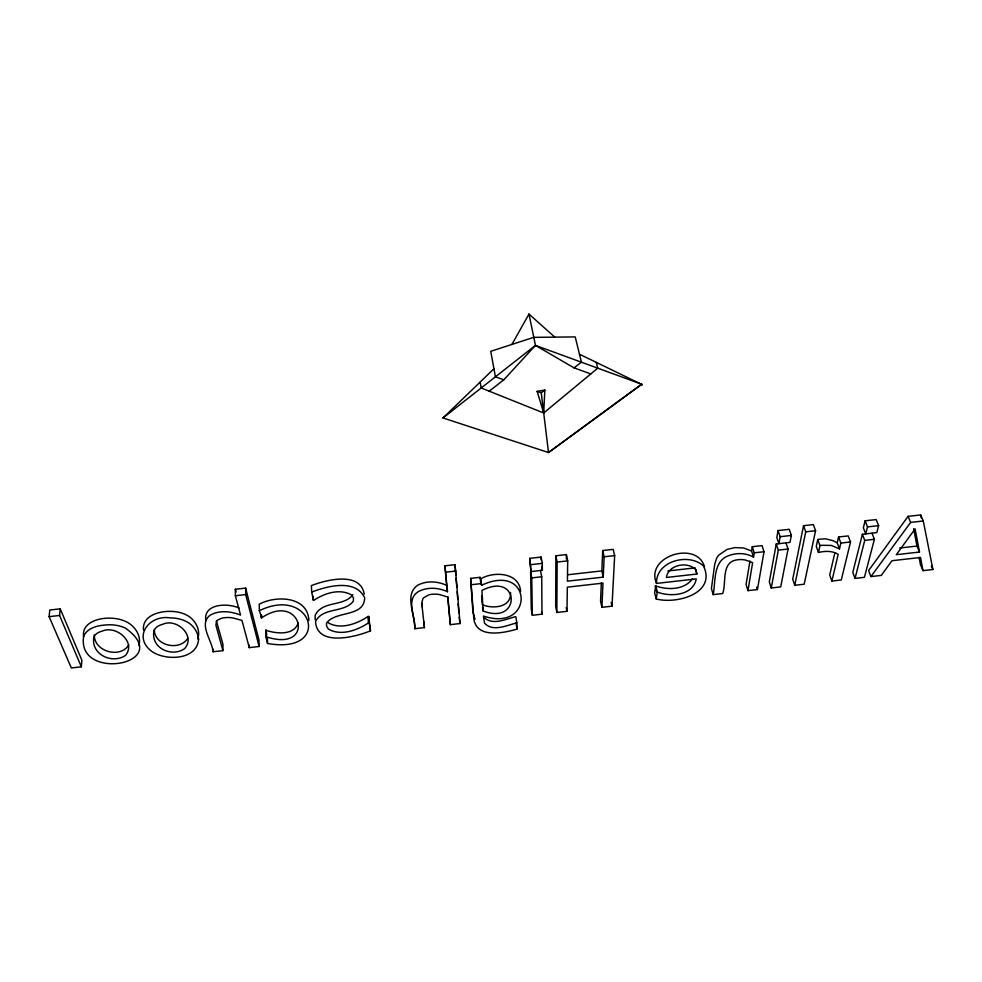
<?xml version="1.0" encoding="UTF-8"?>
<svg xmlns="http://www.w3.org/2000/svg" width="982" height="982" viewBox="0 0 982 982"><rect width="100%" height="100%" fill="white"/><g stroke="black" fill="none" stroke-linecap="round" stroke-linejoin="round"><path stroke-width="1.47" d="M222.914 650.636L215.917 625.227L216.421 621.508L217.55 620.108L221.736 618.206A17.406 10.765 -0.5 0 1 233.262 618.022L241.977 620.403L249.256 647.629L259.101 646.5L258.99 640.092L245.623 588.108L235.349 589.249L235.373 595.755L240.541 615.063C230.966 611.27 219.403 609.908 210.123 615.223C198.082 624.429 212.456 640.792 213.033 651.766L222.914 650.636L222.939 644.204L216.457 621.152M555.886 555.775L555.665 606.275L556.868 612.473L566.982 611.32L567.326 587.162L602.985 583.124L601.917 607.33L612.007 606.176L614.658 555.603L613.185 549.368L602.702 550.534L601.843 570.898L603.243 577.121L567.412 581.172L567.694 560.869L566.393 554.597L555.886 555.775L557.138 562.06L556.868 612.473M213.033 651.766L213.057 649.188M566.344 558.954L566.393 554.597M315.112 619.617L315.185 615.297C322.022 600.505 343.896 606.802 352.845 594.81M601.328 582.964L600.554 601.156L601.917 607.33M603.243 577.121L604.139 556.782L602.702 550.534M596.246 362.309L597.743 368.164L543.709 412.992L537.142 391.376L544.838 390.075L543.709 412.992L481.192 387.976L480.161 382.047M81.334 666.815L81.887 660.285L60.233 608.84L49.8 610.006L49.1 616.647L71.342 667.956L81.334 666.815L59.571 615.468L60.233 608.84M692.617 578.68C684.54 589.973 667.772 590.256 655.78 585.959L654.626 592.784L656.185 598.922C676.205 604.458 716.664 593.619 703.505 566C688.996 552.387 655.804 560.906 656.504 583.418L696.287 578.901C693.034 595.693 670.473 597.154 657.351 592.109L656.185 598.922M510.53 592.465C511.647 607.748 492.571 609.098 482.199 604.691M747.965 590.636L752.629 562.637L745.669 560.121A16.964 10.385 -16.5 0 0 735.088 560.219C721.205 563.778 726.52 583.639 722.678 593.533L713.19 594.613C715.829 581.614 712.772 560.845 729.025 555.542C736.979 552.608 746.111 552.915 753.538 557.15L754.262 552.829L752.286 546.704L762.007 545.611L764.021 551.737L757.417 589.556L747.965 590.636L746.074 584.56L749.953 560.943M753.538 557.15L751.586 551.025L752.286 546.704M778.063 530.562L776.799 537.498L778.873 543.623L780.15 536.688L778.063 530.562L789.221 529.31L791.357 535.436L790.007 542.371L776.259 544.003L769.311 581.909L771.287 587.972L780.727 586.892L788.055 549.024L785.968 542.911M771.287 587.972L778.321 550.116L776.259 544.003M803.546 525.701L792.707 579.245L794.757 585.297L804.184 584.216L815.576 530.722L813.354 524.609L803.546 525.701L805.743 531.814L794.757 585.297M818.46 552.461L816.275 546.385L817.748 539.548L819.454 539.204L825.383 538.799L832.896 540.652L837.204 542.801L839.475 548.864L831.288 545.427L821.676 545.28L819.958 545.624L818.46 552.461C824.99 550.939 832.306 550.62 838.186 554.339L831.889 581.049L841.279 579.981L850.535 541.978L848.202 535.914L838.554 536.994L837.204 542.801M834.896 552.731L829.704 575.022L831.889 581.049M839.475 548.864L840.85 543.071L838.554 536.994M865.105 520.816L863.35 527.788L865.743 533.852L867.511 526.892L865.105 520.816L876.177 519.576L878.632 525.64L876.803 532.6L862.356 534.318L852.793 572.396L855.052 578.398L864.43 577.33L874.397 539.29L871.991 533.238M855.052 578.398L864.737 540.382L862.356 534.318M138.867 645.555C141.789 635.784 134.559 625.473 125.794 621.52A24.66 14.902 2.7 0 0 110.058 618.181C98.986 617.715 81.383 622.527 83.605 636.766M197.726 638.865C201.089 629.425 194.632 618.758 185.966 614.744A24.366 14.976 1.2 0 0 170.561 611.381C159.305 610.976 141.997 615.763 143.47 630.002M298.258 622.981C293.667 635.906 276.04 633.648 265.717 630.248L265.852 636.667L267.558 643.468C332.775 655.068 312.644 584.572 259.358 610.718L261.728 617.764C302.21 590.464 316.486 653.631 265.852 636.667M128.814 644.928C120.393 658.738 94.297 651.888 94.223 634.924M187.808 638.226C179.804 651.373 154.419 646.009 154.284 629.425M511.917 344.437L528.979 314.044L554.781 337.133M908.08 516.36L868.579 570.591L870.899 576.594L881.308 575.403L891.938 560.722L920.527 557.481L922.982 570.64L932.9 569.511L923.276 520.976L920.662 514.949L908.08 516.36L910.645 522.399L870.899 576.594M489.22 391.192L503.852 379.776L535.46 345.394L528.979 314.044M579.466 354.207L641.676 384.392L548.521 452.53L442.992 417.951L493.934 368.753M442.992 417.951L535.46 345.394L641.627 384.208L548.521 452.53L541.242 392.812L544.838 390.075M535.46 345.394L574.004 367.845L581.418 362.198L575.231 336.924L533.729 337.354L490.742 351.31L495.407 376.818L503.852 379.776M364.236 594.135C360.431 571.131 326.159 579.834 311.38 585.603L311.699 592.048L313.356 600.223L314.166 600.137C324.76 593.03 340.067 588.23 351.814 595.092L353.495 598.222L353.324 601.205C344.314 613.21 322.415 606.901 315.517 621.692C317.247 647.101 355.815 636.888 370.484 630.861L368.692 616.451L367.955 616.536C356.834 623.951 340.337 630.088 327.878 622.588M370.484 630.861L369.22 622.797L368.483 622.883C357.301 630.297 340.766 636.446 328.246 628.971L326.503 625.792L326.564 623.079C335.378 610.436 364.396 617.617 364.653 597.694C355.361 578.619 327.509 586.058 311.699 592.048M483.574 616.868C491.724 626.05 505.914 619.102 515.795 616.61L516.851 622.833C506.933 625.325 492.706 632.285 484.519 623.116L483.439 616.033C534.809 633.28 533.128 561.274 481.646 585.223L480.689 578.914C493.664 570.984 519.417 572.273 520.607 591.459M516.851 622.833L517.035 629.081C503.385 633.157 475.595 638.963 473.766 617.825L470.636 578.373L480.002 577.33L480.689 578.914M899.647 548.005L916.967 546.041L919.496 552.044L896.333 554.67L915.101 528.881L919.496 552.044M696.876 574.028L666.397 577.477C668.214 564.589 688.075 560.869 695.943 569.941L696.876 574.028L695.133 567.878L667.809 570.972M447.62 596.59L450.345 624.65L460.03 623.545L455.022 564.687L444.932 565.816L447.473 591.704C438.316 587.506 427.096 586.757 418.111 591.765C405.492 599.879 415.472 617.322 414.711 628.726L424.433 627.608L421.744 603.414M529.703 558.353L530.98 571.499L529.703 558.353L541.107 557.076L542.297 563.373L542.346 570.223L530.624 571.634L531.25 609.061L532.367 615.272L541.99 614.18L541.708 576.79L540.517 570.517M49.1 616.647L59.571 615.468M235.373 595.755L245.684 594.601L259.101 646.5M445.767 572.175L455.893 571.033M805.743 531.814L815.576 530.722M530.869 564.65L542.297 563.373M780.15 536.688L791.357 535.436M867.511 526.892L878.632 525.64M557.138 562.06L567.694 560.869M604.139 556.782L614.658 555.603M910.645 522.399L923.276 520.976M471.556 584.695L480.959 583.639L481.646 585.223M532.367 615.272L531.765 577.907L541.708 576.79M754.262 552.829L764.021 551.737M778.321 550.116L788.055 549.024M840.85 543.071L850.535 541.978M864.737 540.382L874.397 539.29M567.621 574.765L601.843 570.898M483.132 610.964C521.516 625.779 520.006 570.775 481.941 590.452L483.132 610.964L482.567 607.195M239.227 608.165C228.278 602.788 203.004 603.304 205.827 620.661M537.142 391.376L541.242 392.812M574.004 367.845L590.796 373.933M641.406 384.293L642.118 384.723L640.964 383.962M447.473 591.704L446.638 585.37C437.53 581.16 426.335 580.399 417.387 585.407C403.676 595.485 415.828 614.99 414.711 628.726M751.586 551.025L743.656 547.981L734.904 547.588L727.146 549.392L718.603 555.211L716.762 557.886L714.712 564.257L711.422 588.513L713.19 594.613M641.123 383.999L642.118 384.723L641.295 384.085M931.378 565.939L932.9 569.511M922.982 570.64L920.478 564.675L919.103 557.359M474.981 619.347L472.858 611.553L470.636 578.373M817.748 539.548L819.958 545.624M756.643 587.138L757.417 589.556M235.349 589.249L236.085 592.011M656.504 583.418C644.818 555.873 697.306 540.21 704.475 566.872M655.78 585.959L657.351 592.109M655.215 586.021L656.798 592.171M265.717 630.248L266.736 634.335M611.16 602.482L612.007 606.176M920.662 514.949L921.251 517.895M566.246 607.6L566.982 611.32M913.641 528.647L916.967 546.041M541.634 566.454L542.346 570.223M541.524 611.688L541.99 614.18M530.624 571.634L531.765 577.907M515.992 622.87L517.035 629.081M480.002 577.33L480.959 583.639M459.183 617.273L460.03 623.545M423.708 621.311L424.433 627.608M308.864 620.514C308.004 596.123 275.77 595.178 259.236 604.249L259.358 610.718M450.345 624.65L447.939 597.105L439.948 594.675A16.976 10.777 -7 0 0 428.803 594.822L423.119 598.136L422.002 601.905L422.137 606.753M444.932 565.816L446.638 585.37M368.692 616.451L369.22 622.797M367.955 616.536L368.483 622.883M455.022 564.687L455.857 575.207M456.09 578.202L456.802 587.224M457.158 591.729L457.759 599.241M458.115 603.746L458.827 612.768M481.683 595.89L482.113 603.218M313.16 596.369L313.356 600.223M267.435 638.337L267.558 643.468M266.294 630.186L266.429 636.606M261.678 615.186L261.728 617.764M261.089 615.248L261.138 617.825M249.232 645.064L249.256 647.629M245.623 588.108L245.684 594.601M541.107 557.076L541.119 559.826M198.585 639.122C197.186 660.088 166.339 660.972 152.382 651.827C131.821 637.195 149.117 614.351 170.328 617.911A24.452 14.951 1.1 0 1 185.794 621.25C192.816 624.515 197.775 631.426 198.585 639.122M93.781 637.637C91.044 654.785 112.586 664.348 125.549 655.387C136.51 642.203 116.011 624.712 102.054 631.181A14.067 8.457 2.7 0 0 94.861 635.44L93.781 637.637M154.039 630.812C150.258 647.96 171.789 657.682 184.604 648.66C196.191 635.992 176.699 617.641 162.558 624.343A13.908 8.507 1.2 0 0 155.217 628.615L154.039 630.812M83.777 635.722C75.283 682.318 176.06 664.495 125.389 628.075A24.746 14.877 2.6 0 0 109.591 624.761C100.25 625.018 88.662 626.602 83.777 635.722"/></g></svg>
